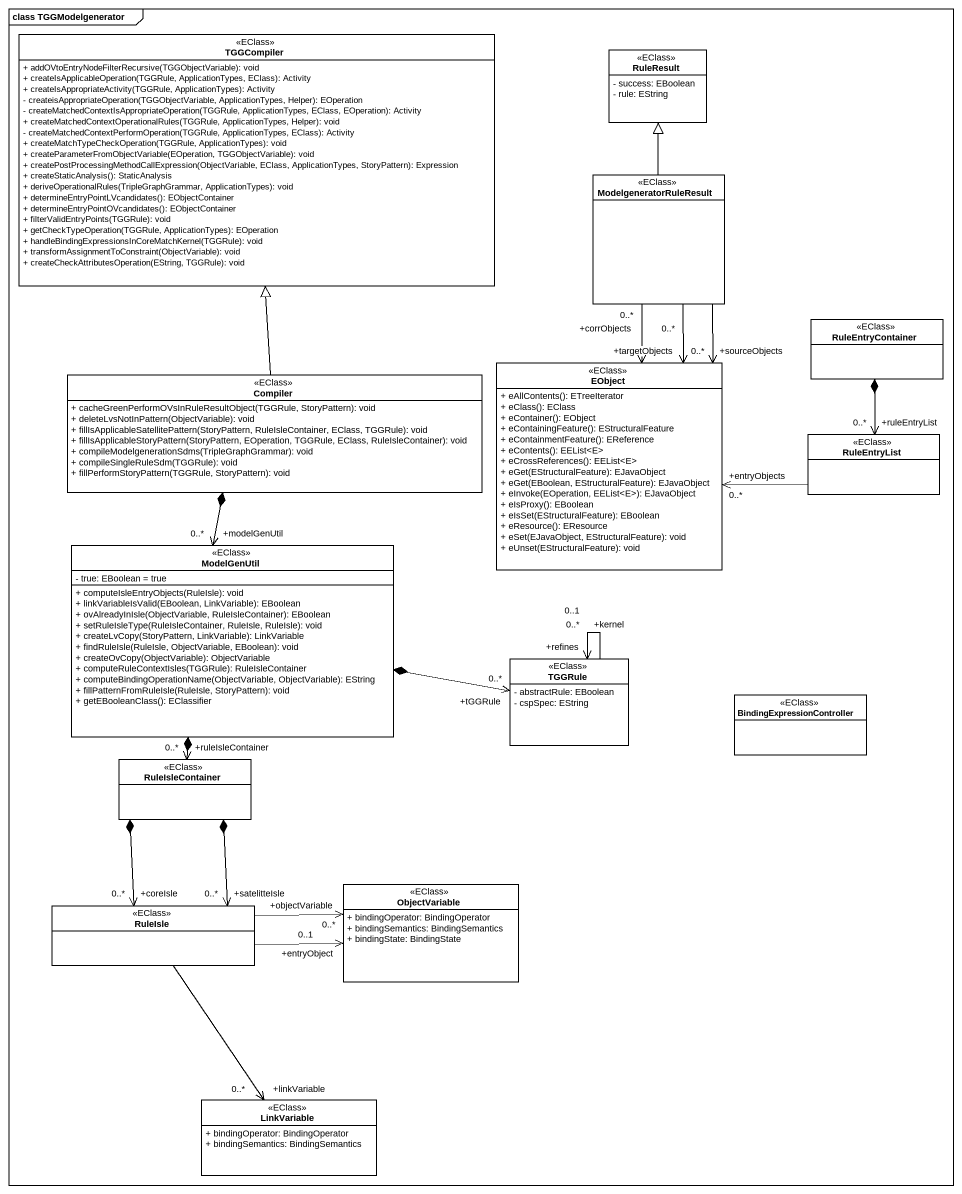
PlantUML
@startuml
mainframe class TGGModelgenerator
hide circle
hide empty members
skinparam classAttributeIconSize 0
class TGGCompiler <<EClass>> {
  + addOVtoEntryNodeFilterRecursive(TGGObjectVariable): void
  + createIsApplicableOperation(TGGRule, ApplicationTypes, EClass): Activity
  + createIsAppropriateActivity(TGGRule, ApplicationTypes): Activity
  - createisAppropriateOperation(TGGObjectVariable, ApplicationTypes, Helper): EOperation
  - createMatchedContextIsAppropriateOperation(TGGRule, ApplicationTypes, EClass, EOperation): Activity
  + createMatchedContextOperationalRules(TGGRule, ApplicationTypes, Helper): void
  - createMatchedContextPerformOperation(TGGRule, ApplicationTypes, EClass): Activity
  + createMatchTypeCheckOperation(TGGRule, ApplicationTypes): void
  + createParameterFromObjectVariable(EOperation, TGGObjectVariable): void
  + createPostProcessingMethodCallExpression(ObjectVariable, EClass, ApplicationTypes, StoryPattern): Expression
  + createStaticAnalysis(): StaticAnalysis
  + deriveOperationalRules(TripleGraphGrammar, ApplicationTypes): void
  + determineEntryPointLVcandidates(): EObjectContainer
  + determineEntryPointOVcandidates(): EObjectContainer
  + filterValidEntryPoints(TGGRule): void
  + getCheckTypeOperation(TGGRule, ApplicationTypes): EOperation
  + handleBindingExpressionsInCoreMatchKernel(TGGRule): void
  + transformAssignmentToConstraint(ObjectVariable): void
  + createCheckAttributesOperation(EString, TGGRule): void
}
class RuleResult <<EClass>> {
  - success: EBoolean
  - rule: EString
}
class ModelgeneratorRuleResult <<EClass>>
class RuleEntryContainer <<EClass>>
class EObject <<EClass>> {
  + eAllContents(): ETreeIterator
  + eClass(): EClass
  + eContainer(): EObject
  + eContainingFeature(): EStructuralFeature
  + eContainmentFeature(): EReference
  + eContents(): EEList<E>
  + eCrossReferences(): EEList<E>
  + eGet(EStructuralFeature): EJavaObject
  + eGet(EBoolean, EStructuralFeature): EJavaObject
  + eInvoke(EOperation, EEList<E>): EJavaObject
  + eIsProxy(): EBoolean
  + eIsSet(EStructuralFeature): EBoolean
  + eResource(): EResource
  + eSet(EJavaObject, EStructuralFeature): void
  + eUnset(EStructuralFeature): void
}
class Compiler <<EClass>> {
  + cacheGreenPerformOVsInRuleResultObject(TGGRule, StoryPattern): void
  + deleteLvsNotInPattern(ObjectVariable): void
  + fillIsApplicableSatellitePattern(StoryPattern, RuleIsleContainer, EClass, TGGRule): void
  + fillIsApplicableStoryPattern(StoryPattern, EOperation, TGGRule, EClass, RuleIsleContainer): void
  + compileModelgenerationSdms(TripleGraphGrammar): void
  + compileSingleRuleSdm(TGGRule): void
  + fillPerformStoryPattern(TGGRule, StoryPattern): void
}
class RuleEntryList <<EClass>>
class ModelGenUtil <<EClass>> {
  - true: EBoolean = true
  + computeIsleEntryObjects(RuleIsle): void
  + linkVariableIsValid(EBoolean, LinkVariable): EBoolean
  + ovAlreadyInIsle(ObjectVariable, RuleIsleContainer): EBoolean
  + setRuleIsleType(RuleIsleContainer, RuleIsle, RuleIsle): void
  + createLvCopy(StoryPattern, LinkVariable): LinkVariable
  + findRuleIsle(RuleIsle, ObjectVariable, EBoolean): void
  + createOvCopy(ObjectVariable): ObjectVariable
  + computeRuleContextIsles(TGGRule): RuleIsleContainer
  + computeBindingOperationName(ObjectVariable, ObjectVariable): EString
  + fillPatternFromRuleIsle(RuleIsle, StoryPattern): void
  + getEBooleanClass(): EClassifier
}
class TGGRule <<EClass>> {
  - abstractRule: EBoolean
  - cspSpec: EString
}
class BindingExpressionController <<EClass>>
class RuleIsleContainer <<EClass>>
class RuleIsle <<EClass>>
class ObjectVariable <<EClass>> {
  + bindingOperator: BindingOperator
  + bindingSemantics: BindingSemantics
  + bindingState: BindingState
}
class LinkVariable <<EClass>> {
  + bindingOperator: BindingOperator
  + bindingSemantics: BindingSemantics
}
ModelgeneratorRuleResult -up-|> RuleResult
ModelgeneratorRuleResult --> "+sourceObjects\n0..*" EObject
ModelgeneratorRuleResult --> "+targetObjects\n0..*" EObject
ModelgeneratorRuleResult --> "+corrObjects\n0..*" EObject
RuleEntryContainer *--> "+ruleEntryList\n0..*" RuleEntryList
Compiler -up-|> TGGCompiler
Compiler *--> "+modelGenUtil\n0..*" ModelGenUtil
RuleEntryList -left-> "+entryObjects\n0..*" EObject
ModelGenUtil *-right-> "+tGGRule\n0..*" TGGRule
ModelGenUtil *--> "+ruleIsleContainer\n0..*" RuleIsleContainer
TGGRule --> "+refines\n0..*" TGGRule
TGGRule --> "+kernel\n0..1" TGGRule
RuleIsleContainer *--> "+satelitteIsle\n0..*" RuleIsle
RuleIsleContainer *--> "+coreIsle\n0..*" RuleIsle
RuleIsle -right-> "+objectVariable\n0..*" ObjectVariable
RuleIsle -right-> "+entryObject\n0..1" ObjectVariable
RuleIsle --> "+linkVariable\n0..*" LinkVariable
@enduml
